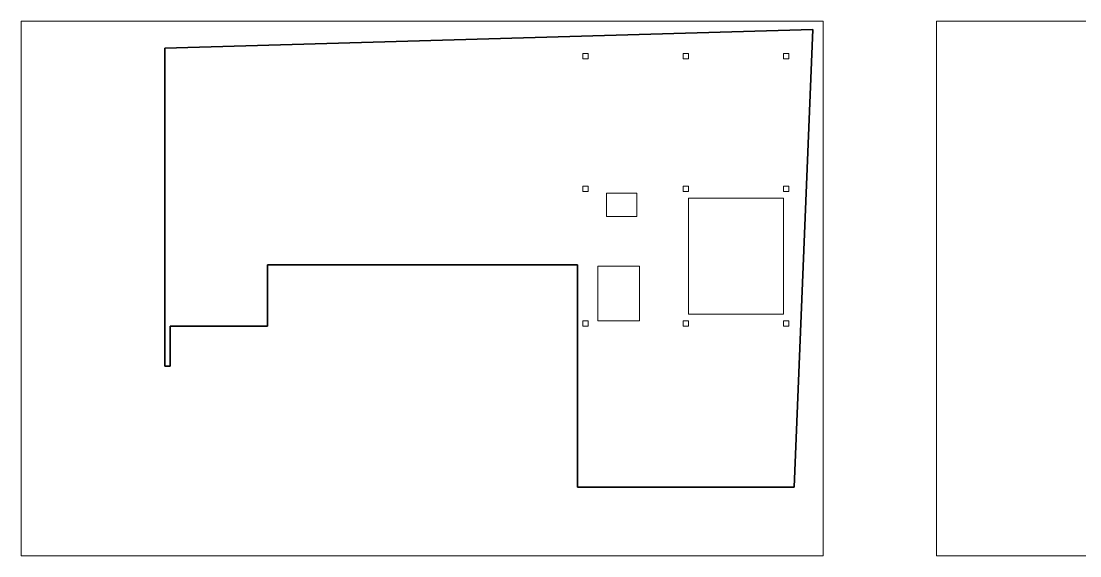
# Model space of a CAD drawing. Header units: millimetres. Extents: x -227611 to -73346, y -33294 to 110334.
# Drawn here: x -227611 to -148423, y -33294 to 6706 of the extents above; entities that cross this region are included whole.
import ezdxf

# ---------------------------------------------------------------- set-up
doc = ezdxf.new("R2010")
doc.units = ezdxf.units.MM
doc.header["$MEASUREMENT"] = 0
for name, color, linetype, lineweight in [('0_02_2D Desen - Linii.2d_Pen_No__101', 252, 'Continuous', 13), ('0_02_2D Desen - Linii.2d_Pen_No__4', 102, 'Continuous', 20), ('0_02_2D Desen - Linii.2d_Pen_No__6', 5, 'Continuous', 35)]:
    doc.layers.add(name, color=color, linetype=linetype, lineweight=lineweight)

msp = doc.modelspace()

# ---------------------------------------------------------------- linework, layer by layer
at = {"layer": '0_02_2D Desen - Linii.2d_Pen_No__101', "color": 252, "linetype": 'Continuous', "lineweight": 13}
for p, q in [((-227611, 6706), (-167611, 6706)), ((-227611, -33294), (-227611, 6706)), ((-167611, 6706), (-167611, -33294)), ((-159144, 6706), (-99144, 6706)), ((-159144, -33294), (-159144, 6706)), ((-167611, -33294), (-227611, -33294)), ((-99144, -33294), (-159144, -33294))]:
    msp.add_line(p, q, dxfattribs=at)
at = {"layer": '0_02_2D Desen - Linii.2d_Pen_No__4', "color": 102, "linetype": 'Continuous', "lineweight": 20}
for p, q in [((-185598, 4278), (-185598, 3878)), ((-185598, 4278), (-185198, 4278)), ((-185198, 3878), (-185198, 4278)), ((-178098, 4278), (-178098, 3878)), ((-178098, 4278), (-177698, 4278)), ((-177698, 3878), (-177698, 4278)), ((-170598, 4278), (-170598, 3878)), ((-170598, 4278), (-170198, 4278)), ((-170198, 3878), (-170198, 4278)), ((-185598, 3878), (-185198, 3878)), ((-178098, 3878), (-177698, 3878)), ((-170598, 3878), (-170198, 3878)), ((-185198, -5626), (-185598, -5626)), ((-185598, -5626), (-185598, -6026)), ((-185598, -6026), (-185198, -6026)), ((-185198, -6026), (-185198, -5626)), ((-181566, -6159), (-183826, -6159)), ((-183826, -6159), (-183826, -7899)), ((-181566, -6159), (-183826, -6159)), ((-183826, -6159), (-183826, -7899)), ((-181566, -7899), (-181566, -6159)), ((-181566, -7899), (-181566, -6159)), ((-177698, -5626), (-178098, -5626)), ((-178098, -5626), (-178098, -6026)), ((-177698, -5626), (-178098, -5626)), ((-178098, -5626), (-178098, -6026)), ((-178098, -6026), (-177698, -6026)), ((-178098, -6026), (-177698, -6026)), ((-177698, -6026), (-177698, -5626)), ((-177698, -6026), (-177698, -5626)), ((-170198, -5626), (-170598, -5626)), ((-170598, -5626), (-170598, -6026)), ((-170598, -6026), (-170198, -6026)), ((-170198, -5626), (-170198, -6026)), ((-170598, -6526), (-177698, -6526)), ((-177698, -6526), (-177698, -15213)), ((-170598, -6526), (-177698, -6526)), ((-177698, -6526), (-177698, -15213)), ((-170598, -6526), (-177698, -6526)), ((-177698, -6526), (-177698, -15213)), ((-170598, -15213), (-170598, -6526)), ((-170598, -15213), (-170598, -6526)), ((-183826, -7899), (-181566, -7899)), ((-183826, -7899), (-181566, -7899)), ((-184466, -11619), (-184466, -15713)), ((-181366, -11619), (-184466, -11619)), ((-184466, -11619), (-184466, -15713)), ((-181366, -11619), (-184466, -11619)), ((-181366, -15713), (-181366, -11619)), ((-181366, -15713), (-181366, -11619)), ((-185198, -15713), (-185598, -15713)), ((-185598, -15713), (-185598, -16113)), ((-185198, -16113), (-185198, -15713)), ((-184466, -15713), (-181366, -15713)), ((-184466, -15713), (-181366, -15713)), ((-177698, -15713), (-178098, -15713)), ((-178098, -15713), (-178098, -16113)), ((-177698, -15713), (-178098, -15713)), ((-178098, -15713), (-178098, -16113)), ((-177698, -15213), (-170598, -15213)), ((-177698, -15213), (-170598, -15213)), ((-177698, -15213), (-170598, -15213)), ((-177698, -16113), (-177698, -15713)), ((-177698, -16113), (-177698, -15713)), ((-170198, -15713), (-170598, -15713)), ((-170598, -15713), (-170598, -16113)), ((-170198, -15713), (-170198, -16113)), ((-185598, -16113), (-185198, -16113)), ((-178098, -16113), (-177698, -16113)), ((-178098, -16113), (-177698, -16113)), ((-170598, -16113), (-170198, -16113))]:
    msp.add_line(p, q, dxfattribs=at)
at = {"layer": '0_02_2D Desen - Linii.2d_Pen_No__6', "color": 5, "linetype": 'Continuous', "lineweight": 35}
for p, q in [((-168383, 6093), (-216855, 4678)), ((-169798, -28161), (-168383, 6093)), ((-216855, 4678), (-216855, -19113)), ((-209198, -16113), (-209198, -11513)), ((-209198, -11513), (-185998, -11513)), ((-185998, -11513), (-185998, -28161)), ((-216455, -19113), (-216455, -16113)), ((-216455, -16113), (-209198, -16113)), ((-216855, -19113), (-216455, -19113)), ((-185998, -28161), (-169798, -28161))]:
    msp.add_line(p, q, dxfattribs=at)

doc.saveas('drawing.dxf')
